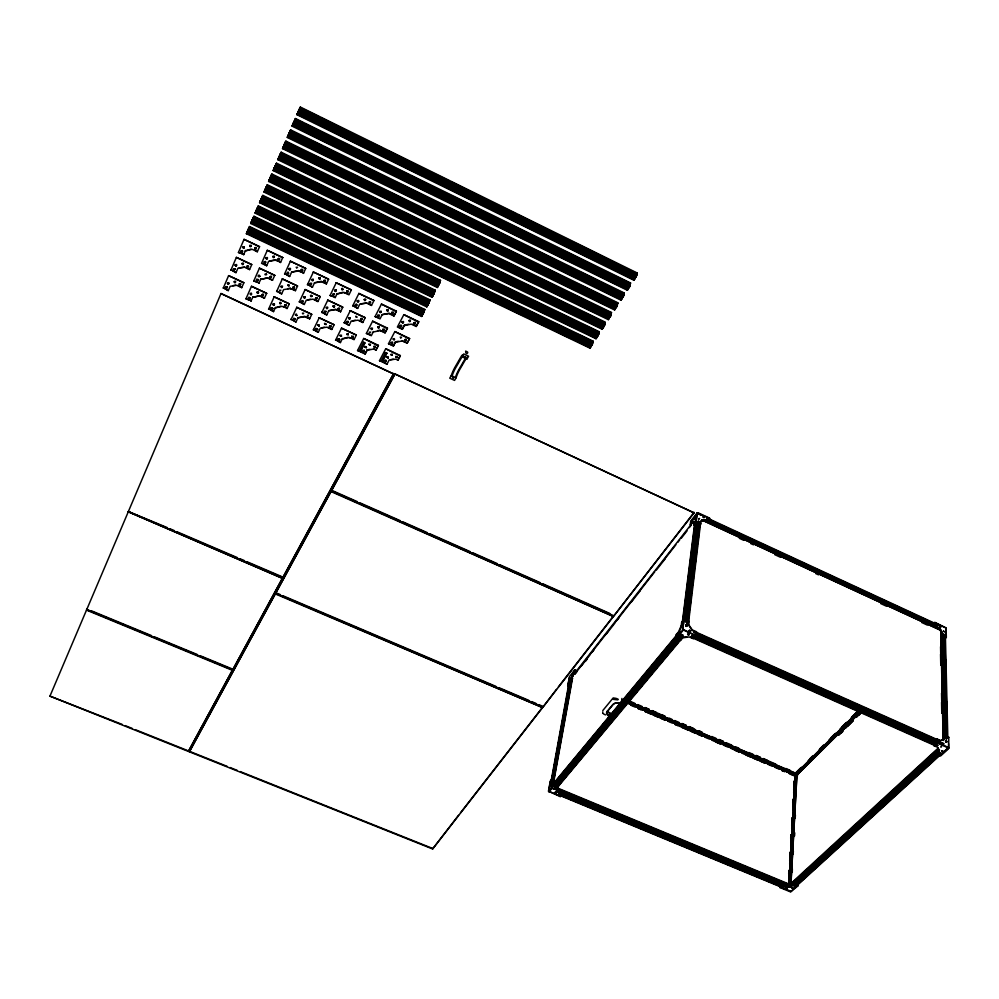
<?xml version="1.0" encoding="UTF-8"?>
<svg xmlns="http://www.w3.org/2000/svg" width="999" height="999" viewBox="0 0 999 999"><rect width="100%" height="100%" fill="white"/><g stroke="black" fill="none" stroke-linecap="round" stroke-linejoin="round"><path stroke-width="1.5" d="M790.871 891.645L797.814 886.026L797.939 883.441M792.269 872.189L792.344 868.855M793.169 854.257L793.343 851.16M794.118 836.4L794.28 833.303M795.229 818.094L795.391 814.997M791.608 886.288L785.938 886.775L791.608 886.288L793.768 883.828L797.302 885.301L790.559 891.932L779.969 887.549L782.429 884.802L779.969 887.549M794.567 835.951L794.742 832.854M788.698 873.788L788.873 870.703M789.747 855.256L789.909 852.159M790.696 838.261L790.871 835.164M792.707 802.721L792.881 799.637M793.743 784.178L793.918 781.093M788.748 877.909L789.173 870.179M789.697 860.913L790.134 853.183M790.746 842.369L791.171 834.64M791.695 825.374L792.132 817.644M792.744 806.83L793.181 799.1M793.693 789.834L794.13 782.105M788.748 881.068L789.347 870.254M789.697 864.073L790.309 853.258M790.746 845.529L791.345 834.714M791.695 828.533L792.307 817.719M792.731 809.989L793.343 799.175M793.693 792.994L794.292 782.18M795.092 775.174L788.935 885.214L789.61 884.677L789.922 885.439M788.985 887.112L789.56 884.877L555.294 787.687M795.391 776.335L795.716 774.937L789.123 885.126L938.086 748.201M795.341 773.214L795.704 774.362L628.958 702.447M939.472 749.512L789.747 886.625L556.518 789.922L789.46 886.65L795.853 773.576M938.286 748.713L789.797 885.614L555.257 788.336M790.097 883.091L796.091 774.899L796.852 775.224L861.013 711.563M858.865 711.088L795.978 774.337L796.765 773.975M796.278 773.476L629.058 701.76M790.746 877.684L791.171 869.954M791.683 860.676L792.195 851.41M792.719 842.132L793.144 834.402M793.743 823.588L794.168 815.858M794.68 806.58L795.192 797.314M795.704 788.036L796.215 778.758M790.534 886.975L789.847 884.852M790.896 883.428L796.852 775.224M791.008 883.328L796.965 774.974L860.976 711.363M621.902 698.451L621.528 701.86L620.042 703.646A5.457 3.509 6.6 0 0 612.724 704.695L607.117 711.5A5.42 3.472 6.7 0 0 609.49 716.345L609.877 712.949A5.42 3.472 6.7 0 1 607.804 711.6M695.841 634.427L696.453 631.743L692.319 629.907L688.586 624.662L688.998 621.278L684.253 619.168L681.655 622.302L681.231 625.674L678.558 631.78L676.311 634.49L675.824 638.398L680.569 640.509L682.891 637.3L686.738 636.775M696.453 631.743L695.991 635.676L693.368 638.786L689.235 636.95L682.829 637.812M709.215 521.565L709.615 518.119L698.014 512.762L691.296 521.366L690.858 524.8L690.284 524.537L690.721 521.103L697.115 512.899L709.565 518.568L708.89 521.977L705.344 519.767L700.786 521.391L705.344 519.767M687 620.729L693.718 565.659M694.093 562.599L698.751 524.363M685.751 626.273L686.475 626.348L699.238 522.352M690.734 597.227L691.108 594.168M698.713 531.493L699.088 528.434M687.774 623.801L700.024 522.902M687.724 625.649L688.461 619.53M688.835 616.47L689.397 611.888M689.76 608.828L690.509 602.722M690.871 599.662L691.433 595.079M691.808 592.02L692.357 587.424M692.732 584.378L693.468 578.259M693.843 575.199L694.392 570.616M694.767 567.557L695.504 561.438M695.878 558.379L696.44 553.796M696.803 550.736L697.364 546.153M697.727 543.094L698.476 536.975M698.838 533.928L699.4 529.333M699.775 526.273L700.137 523.226M688.199 625.411L700.599 522.976M697.115 512.899L695.941 522.34L700.424 524.4L701.111 520.979M684.053 620.029L684.615 615.446M685.002 612.387L687.637 590.996M688.024 587.936L688.586 583.354M688.96 580.307L690.671 566.545M691.046 563.498L691.608 558.903M691.995 555.856L692.557 551.273M692.931 548.214L693.506 543.631M693.88 540.571L694.63 534.465M695.017 531.406L695.579 526.823M682.654 629.757L684.253 619.168M696.528 522.602L693.793 525.074L696.266 521.928L697.065 513.349L701.123 515.222M684.44 620.516L696.515 522.714M676.773 636.063L676.435 638.673L683.616 629.62M685.014 619.343L697.065 521.54M685.814 617.32L686.375 612.724M686.75 609.677L687.312 605.082M687.886 600.499L688.261 597.452M688.823 592.857L689.385 588.274M689.76 585.214L690.321 580.631M690.883 576.048L691.445 571.465M691.82 568.406L692.394 563.823M692.769 560.764L693.331 556.181M693.893 551.598L694.268 548.538M694.829 543.956L695.391 539.373M695.766 536.313L696.328 531.73M696.89 527.147L697.277 524.088M685.776 621.291L697.876 523.339M686.713 620.941L698.663 523.114M686.85 621.266L698.776 523.439M693.793 525.074L694.168 522.077C694.879 524.25 695.978 520.267 694.804 522.34L682.192 623.239M682.592 623.014L694.817 525.212M682.979 622.277L695.504 523.014M683.566 619.318L686.026 599.45M686.413 596.403L687.162 590.284M687.549 587.237L688.111 582.654M688.486 579.595L689.06 575.012M689.435 571.952L690.009 567.37M690.384 564.31L692.095 550.561M692.469 547.502L693.044 542.919M693.418 539.872L693.993 535.277M694.367 532.23L694.929 527.647M554.457 784.265L682.579 630.269L695.766 523.676M692.457 521.903L691.246 521.815L695.079 516.895M694.068 512.849L394.905 373.963L331.431 490.771L613.96 615.821L694.068 512.849L394.905 373.963M936.737 625.836L935.826 624.974L936.075 625.849M681.268 634.865L682.155 635.514L682.554 634.815M613.436 616.508L331.181 491.058L275.674 593.219L543.056 706.98L613.436 616.508L331.006 491.558L275.674 593.219M613.96 615.821L694.13 512.337M549.013 791.42L560.227 796.603L560.589 795.778M560.227 796.603L562.412 793.618L561.013 795.266M562.325 794.118L558.553 792.557L556.593 788.81L558.503 786.138L554.72 784.565M558.553 792.557L556.593 788.81M576.423 670.416C564.76 681.593 579.295 671.553 574.825 669.73L569.617 676.41L567.919 685.714L570.192 683.728L567.657 686.038L569.542 676.847M551.972 784.09L571.266 677.797L572.514 678.333L553.471 783.228M553.471 776.835L553.871 773.8M554.42 770.766L571.228 678.146M552.335 784.39L571.603 678.096L572.514 678.333M559.815 744.28L560.364 741.246M560.914 738.211L561.463 735.164M562.837 727.572L563.386 724.537M567.794 700.249L568.344 697.215M568.893 694.168L569.442 691.133M570.816 683.541L571.366 680.506M553.209 783.016L572.589 675.936L692.994 522.077L690.284 524.537M549.999 787.137L549.188 791.595L554.058 784.827L555.319 781.243L554.632 785.064L548.926 791.92M574.825 669.73L574 673.501M560.314 796.103L548.451 791.183L550.262 781.28L552.322 778.783L550.524 780.956L548.626 791.358M550.711 783.228L568.931 683.041M551.673 780.007L555.819 757.242M556.368 754.208L563.836 713.224M564.385 710.189L568.818 685.901M551.348 782.467L569.505 683.791M551.61 783.328L570.192 680.531L573.001 675.574L570.192 680.531M552.909 777.334L554.557 768.231M555.107 765.197L555.656 762.162M556.218 759.115L561.45 730.269M562.012 727.235L562.562 724.2M563.111 721.166L563.661 718.131M564.21 715.097L565.596 707.504M566.146 704.47L567.519 696.877M568.081 693.843L569.73 684.727M297.714 112.937L634.74 278.808L297.714 112.937L296.965 114.698L633.828 280.22L636.163 276.511L298.751 110.502L298.002 112.388M634.452 276.948L634.228 278.097L634.502 277.148M297.265 113.998L634.178 279.57L634.952 276.973M298.364 111.563L635.526 277.597L298.301 111.551L299.001 110.127M636.138 274.325L637.05 272.914L300.374 107.068L299.762 108.354L636.713 274.263L637.05 272.914M298.701 110.839L299.425 109.028L636.663 275.037L636.388 275.986L636.85 273.514L518.081 215.022M636.713 274.263L636.85 273.514M635.526 277.597L636.663 275.037M629.932 286.251L630.157 285.102L294.543 120.517L293.469 123.089L294.131 121.591L629.932 286.251L629.033 287.65L293.356 123.177L629.033 287.65M630.219 284.315L630.556 282.967L295.492 118.544L294.892 119.83L630.219 284.315L294.98 119.605M292.844 124.4L628.259 288.848L292.844 124.4L292.095 126.136L627.36 290.247L627.572 289.098M627.759 288.112L627.984 286.963M608.004 280.07L627.559 289.648L627.709 288.898M627.896 287.912L628.034 287.163M628.471 287L627.559 289.648M368.881 168.843L623.938 293.519L623.451 296.004L623.726 295.055L289.722 131.88L288.536 134.528L622.602 297.59L623.726 295.055M623.788 294.268L624.138 292.919L290.672 129.895L290.06 131.181L623.788 294.268L623.938 293.519M288.037 135.727L621.84 298.776L288.037 135.727L287.3 137.45L620.953 300.15L621.178 299.001M621.59 296.865L621.49 297.814M621.153 299.563L622.065 296.915M542.582 707.592L275.474 593.418L189.36 751.81L432.617 848.975L542.582 707.592L275.299 593.906L189.36 751.81M543.056 706.98L556.468 689.36M622.602 297.59L288.611 134.365L289.31 132.929L623.501 296.204M623.239 294.305L624.138 292.919M616.258 307.417L283.778 145.742L616.258 307.417L617.132 306.044L617.37 304.895L284.952 143.107L284.44 144.181L617.132 306.044M616.895 304.133L617.782 302.759L285.901 141.121L285.289 142.407L617.432 304.108L617.782 302.759M617.37 304.895L617.095 305.844L400.986 200.699M617.432 304.108L617.582 303.346L359.865 177.859M614.61 309.952L615.521 308.416L283.279 146.915L282.542 148.626L614.61 309.952L615.734 306.73M615.259 306.668L615.034 307.817L615.309 306.868M278.571 157.992L609.215 318.294L278.571 157.992L277.847 159.69L608.341 319.655L608.578 318.494M608.891 317.32L609.465 316.433L609.253 317.445M609.964 317.145L279.058 156.831L609.964 317.145L611.076 314.635L280.232 154.208L279.221 156.643L279.97 155.082M610.626 313.848L611.5 312.5L281.181 152.21L280.582 153.509L611.138 313.836L280.669 153.284M610.589 314.697L610.801 315.584M611.138 313.836L611.5 312.5M603.746 326.76L274.4 167.795L603.746 326.76L604.845 324.263L275.574 165.185L274.825 167.17M604.919 323.464L605.282 322.128L276.523 163.187L275.924 164.485L604.919 323.464L276.011 164.261M602.135 329.245L603.034 327.747L273.926 168.943L273.202 170.617L602.135 329.245L604.345 325.711L274.9 166.633L274.563 167.595L275.324 166.021M603.259 326.036L603.046 327.048L274.226 168.356M604.407 323.464L604.944 322.752M269.805 178.634L597.589 336.276L269.88 178.471L270.579 177.01L598.413 334.74L598.688 333.791L270.954 176.036L269.618 179.183L596.915 336.551L596.203 338.149L268.906 180.757M598.801 332.28L598.413 334.74M598.264 332.979L599.125 331.656L271.915 174.038L271.303 175.337L598.763 332.992L599.125 331.656M598.763 332.992L598.925 332.242L271.641 174.625L270.879 176.373M597.589 336.276L598.688 333.791M269.33 179.77L596.853 337.412L269.33 179.77L268.606 181.431L596.003 338.736L598.189 335.239L270.23 177.984M596.915 336.551L596.728 335.652M264.772 190.472L590.771 346.815L264.772 190.472L264.073 192.12L589.934 348.127L590.172 346.965M590.834 345.954L591.046 344.942M591.508 345.691L265.322 189.198L266.346 187.013L592.594 343.231L266.396 186.776L265.884 187.862L592.357 344.38L591.508 345.691L265.247 189.348M592.195 342.395L593.031 341.084L267.357 184.765L266.745 186.064L592.682 342.42L266.833 185.851M592.357 344.38L592.594 343.231M592.682 342.42L593.031 341.084M551.96 781.418L551.473 782.342L551.947 781.168M432.617 848.975L458.541 815.284M234.49 281.219L235.327 282.38L235.602 281.243M242.208 263.187L243.132 264.236L243.581 263.212M249.9 245.255L250.836 246.328L251.286 245.279M248.763 297.252L250.274 297.952M273.089 256.169L274.013 257.23L274.475 256.206M789.822 886.026L790.684 885.801M247.939 230.207C248.963 228.072 247.115 232.043 247.977 230.22M281.206 286.139L282.118 287.175L282.58 286.164M591.82 344.093L591.183 345.292L591.583 344.156M252.335 219.98L251.698 221.466L253.009 218.282L429.27 301.923L428.896 303.047L428.171 304.395L251.873 220.816M252.06 220.529L252.834 218.943M293.818 318.144L295.217 318.968M432.28 296.666L433.953 293.669L256.768 209.328C255.906 211.713 257.53 207.617 256.818 209.428M256.281 210.439L433.416 294.717L434.153 293.356L256.905 208.978L433.928 293.319L434.965 290.721L258.117 206.456L257.367 208.179M310.277 283.229L311.176 284.265L311.651 283.254M312.212 279.183L313.012 280.369L313.336 279.208M310.751 295.254L312.163 296.091M260.964 199.763L261.526 198.326L261.151 199.088M324.101 280.182L325 281.231L325.487 280.22M428.072 303.983L428.683 302.672L427.122 306.268L251.024 222.839L251.748 221.216L427.822 304.683M265.459 189.186L265.659 188.524M265.684 188.674L592.095 344.667L590.134 347.54L264.36 191.458M270.442 177.235L598.451 334.952M338.311 308.154L339.198 309.166L339.685 308.179M340.184 335.09L341.059 336.089L341.533 335.127M279.47 156.244L610.576 316.084L608.541 319.056L278.147 159.003L278.896 157.318L609.39 317.407M686.962 622.864L685.876 621.965M348.314 334.702L346.753 334.49L347.615 333.891L348.314 334.702L346.928 334.003L348.176 333.579M283.928 145.717L283.491 146.641L284.952 143.107M347.202 171.816L357.005 176.586L285.627 141.708L283.903 145.617L284.278 144.555L616.87 306.356L614.947 309.315L282.842 147.939L283.604 146.254L615.659 307.704M284.553 144.143L284.103 145.192M364.41 299.163L365.284 300.187L365.796 299.188M288.674 134.54L288.249 135.464L289.722 131.88M288.911 134.016L289.048 133.329L623.226 296.516L621.291 299.513L287.6 136.751M707.679 519.955L706.768 519.08M293.481 123.239L293.144 123.938M293.718 122.702L293.881 121.978L629.657 286.563L627.697 289.598L292.407 125.437L295.217 119.143L302.197 122.565M363.112 350.187L364.16 351.149L364.31 350.087M371.166 328.159L372.028 329.171L372.527 328.196M379.932 311.213L380.806 312.225L381.318 311.238M437.562 286.9L439.248 283.866L261.226 198.838L260.739 199.962L438.711 284.94L439.822 282.43L261.888 197.39L261.388 198.564L439.473 283.366L439.822 282.43M440.134 281.468L440.497 280.344L262.849 195.379L262.238 196.678L440.134 281.468L262.325 196.466M433.416 294.717L256.356 210.29M434.465 291.496L435.202 290.135L258.379 205.881L257.692 207.492L258.379 205.881M434.153 293.356L434.515 292.232L257.43 207.892L256.93 209.053M257.779 207.168L434.727 291.458L435.202 290.135M260.202 201.224L438.074 286.114L260.277 201.061L259.578 202.697L437.325 287.487L437.699 286.363M438.374 284.278L438.111 285.202M438.274 285.302L438.736 284.166M438.711 284.94L261.026 199.488L260.539 200.674L261.888 197.39M439.548 282.53L439.473 283.366M439.747 281.718L440.497 280.344M440.035 281.668L440.272 280.931L262.575 195.966L261.813 197.69L439.722 282.63M573.426 672.827L575.274 670.391L576.348 670.853M573.913 673.201L574.388 672.439L574.75 673.338L575.362 669.954L572.752 673.301M251.348 222.053L427.597 305.394L251.423 221.903L250.737 223.501L426.81 306.905L428.072 303.733M427.847 303.871L427.497 304.807L429.72 300.412L253.709 216.845L252.959 218.544M428.171 304.395L251.948 220.667M429.22 301.174L429.957 299.825L253.971 216.259L253.371 217.557L429.483 301.149L429.957 299.825M429.645 300.449L428.683 302.997L429.27 301.923M429.483 301.149L429.72 300.412M255.831 211.538L432.779 295.891L255.831 211.538L255.132 213.149L432.043 297.24L432.405 296.116M421.64 316.446L422.415 314.96L247.003 232.305L246.391 233.729L421.64 316.446L422.015 315.322M422.702 313.224L422.427 314.161M247.515 231.081L422.977 313.973L247.59 230.919M424.038 310.751L424.762 309.415L249.613 226.536L248.926 228.122L249.613 226.536M422.977 313.973L424.076 311.513L248.651 228.559L248.164 229.695L423.301 312.874M249.001 227.822L424.288 310.739L424.762 309.415M391.358 342.207L392.395 343.181L392.57 342.108M404.32 325.587L411.276 324.138L416.208 326.473L418.718 321.653L403.858 314.648L397.377 327.023L402.31 329.333L404.483 325.1L402.31 329.333M416.208 326.473L418.718 321.653M391.059 354.183L392.095 355.144L392.257 354.083M395.354 342.332L402.235 340.934L407.142 343.219L409.602 338.486L394.855 331.581L388.499 343.731L393.394 346.016L395.517 341.845L398.276 341.283M407.142 343.219L409.602 338.486M400.212 337.1C401.735 339.373 400.037 337.425 401.573 337.138M382.155 361.913L386.813 353.022L382.155 361.913L387.013 364.16L389.148 360.002L395.791 359.128L397.939 360.214L400.362 355.557L385.739 348.751L379.495 360.676L380.944 361.351L385.589 352.46M393.544 373.901L221.004 293.544L393.544 373.901L282.817 577.634L128.371 511.538L221.004 293.544M397.939 360.214L400.362 355.557M402.235 340.934L407.305 342.732M403.858 314.648L418.556 322.14M387.013 364.16L382.33 361.426M393.394 346.016L395.517 341.845M394.855 331.581L409.44 338.973M629.283 286.189L628.87 287.063M635.764 276.149L635.127 277.285L635.426 276.273M380.944 361.351L379.495 360.676M385.739 348.751L400.199 356.044M388.499 343.731L393.556 345.529M622.864 296.129L622.19 297.227L622.539 296.241M382.18 314.623L388.961 313.649L393.931 315.984L396.403 311.139L381.443 304.083L375.087 316.558L380.045 318.893L382.18 314.623L389.135 313.162L394.106 315.509M393.931 315.984L396.403 311.139M373.239 332.005L380.107 330.594L385.04 332.892L387.462 328.122L372.627 321.178L366.383 333.429L371.316 335.726L373.414 331.531M385.04 332.892L387.462 328.122M367.07 350.324L373.863 348.938L376.024 350.025L378.409 345.342L363.698 338.486L357.567 350.524L359.028 351.198L363.586 342.232L364.822 342.807L360.252 351.76L365.135 354.021L367.232 349.837L369.955 349.288M373.863 348.938L376.024 350.025M380.107 330.594L383.978 331.83M256.443 210.227L256.131 210.926L433.054 295.017L433.916 293.157M365.135 354.021L367.232 349.837M265.422 189.123L265.022 190.11L266.396 186.776M372.627 321.178L387.3 328.609M375.087 316.558L378.983 317.832M282.442 578.334L128.284 511.8L282.442 578.334L232.779 669.73L86.763 609.465M282.817 577.634L393.706 373.414M381.443 304.083L396.228 311.613M274.538 167.62L274.163 168.619L275.574 165.185M359.028 351.198L357.567 350.524M363.698 338.486L378.234 345.816M366.383 333.429L370.254 334.665M360.252 351.76L364.822 342.807M363.586 342.232L364.647 343.294M279.196 156.681L278.808 157.692L280.232 154.208M352.834 305.569L357.654 308.391L359.752 304.096L366.521 303.097L371.516 305.444L367.944 303.197M373.938 300.549L358.891 293.469L373.938 300.549L371.516 305.444M349.101 325.362L344.33 322.577L349.101 325.362L351.161 321.141L357.842 320.179L362.799 322.502L359.265 320.279M365.197 317.694L350.274 310.701L365.197 317.694L362.799 322.502M366.521 303.097L361.139 303.796M347.877 337.3L342.27 338.911L349.063 337.5L354.158 339.31M128.284 511.8L49.95 696.128L188.386 751.423L232.617 669.854L86.713 609.64M232.779 669.73L282.617 577.834M356.318 335.065L341.521 328.172L356.318 335.065L353.971 339.785M349.063 337.5L352.922 338.736M357.654 308.391L354.083 306.156M335.701 339.822L340.422 342.582L336.925 340.384M188.386 751.423L232.617 669.854M351.348 289.91L336.201 282.779L351.348 289.91L348.963 294.842L343.931 292.47L337 293.968L342.732 292.295M328.783 310.689L335.452 309.715L340.622 311.563L335.639 309.228L328.783 310.689L326.748 314.947L321.953 312.15L326.748 314.947M342.782 307.192L327.772 300.162L342.782 307.192L340.434 312.038M318.269 332.317L313.511 329.545L318.269 332.317L320.267 328.122L326.848 327.185L331.793 329.483L328.271 327.285M334.103 324.725L319.218 317.794L334.103 324.725L331.793 329.483M343.931 292.47L347.889 293.768M334.053 296.753L330.095 295.467L335.302 297.34M677.035 634.765C676.798 636.588 678.558 632.754 676.311 634.49M423.027 313.162L424.463 310.04M553.921 784.028L554.37 783.403L554.02 784.49M314.485 282.817L321.203 281.78L326.461 283.691L321.391 281.306L314.485 282.817L312.45 287.188L307.592 284.34L312.45 287.188M328.609 279.196L313.374 272.015L328.609 279.196L326.261 284.166M297.939 317.769L304.508 316.808L309.678 318.644L304.695 316.333L297.939 317.769L295.979 321.99L291.196 319.205L295.979 321.99M311.75 314.323L296.765 307.355L311.75 314.323L309.478 319.118M304.27 304.47L299.45 301.648L304.27 304.47L306.268 300.175L312.912 299.176L317.932 301.523L314.36 299.288M320.242 296.641L305.132 289.56L320.242 296.641L317.932 301.523M597.39 335.239L597.265 335.889L597.739 335.152M603.883 325.637L603.883 325.112M609.74 316.134L609.615 316.77L609.914 315.771M616.458 306.119L615.946 307.018M281.643 293.918L276.81 291.096L281.643 293.918L283.616 289.598L290.234 288.574L295.492 290.459M297.552 286.014L282.355 278.896L297.552 286.014L295.279 290.934M291.633 272.09L298.339 271.029L303.634 272.952L298.539 270.554L291.633 272.09L289.635 276.486L284.752 273.626M305.731 268.419L290.409 261.201L305.731 268.419L303.434 273.426M280.881 306.181L275.274 307.829L282.018 306.368L287.237 308.216M289.26 303.858L274.188 296.84L289.26 303.858L287.025 308.691M223.214 288.286L228.609 275.637L243.868 282.729L241.721 287.65L236.651 285.289L230.145 286.313L228.284 290.622L223.439 287.812L228.284 290.622M230.869 270.254L236.376 257.367L251.76 264.573L249.575 269.58L244.468 267.183L237.887 268.244L235.989 272.64L231.094 269.78L235.989 272.64M243.806 254.42L238.436 252.472L244.031 239.348L259.553 246.666L257.33 251.748L252.173 249.313L245.292 250.899L251.011 249.163M248.651 228.559L247.352 231.706L247.764 230.694M253.971 216.259L253.359 217.707M257.43 207.892L256.094 211.126L256.618 210.052M262.849 195.379L262.213 196.853M267.357 184.765L266.721 186.264M270.954 176.036L269.568 179.42L270.08 178.346M271.915 174.038L271.266 175.549M276.523 163.187L275.874 164.71M281.181 152.21L280.532 153.759M285.901 141.121L285.239 142.682M290.672 129.895L289.997 131.481M294.543 120.517L630.157 285.102M295.492 118.544L294.817 120.142M298.002 112.5L298.414 111.676M311.213 120.979L297.227 114.111L300.1 107.655L318.269 116.608M299.425 109.028L636.525 275.237M300.374 107.068L299.688 108.679M243.581 254.882L245.517 250.424M290.234 288.574L294.218 289.872M268.756 308.803L273.551 311.601L270.005 309.378M289.635 276.486L286.026 274.226M788.898 885.963L789.422 884.777M265.759 188.374L265.971 187.7L592.307 344.168L592.832 341.67L267.083 185.352L266.321 187.088M245.954 298.813L251.199 300.674L245.954 298.813L251.473 286.276L266.633 293.331L251.473 286.276M253.808 280.944L259.103 282.842L253.808 280.944L259.428 268.169L274.725 275.337L259.428 268.169M263.049 263.449L266.683 265.722L261.563 263.324L267.295 250.299L282.717 257.567L267.295 250.299M259.403 295.866L252.672 297.34L259.403 295.866L264.448 298.202L260.876 295.966M267.42 277.909L260.602 279.433L267.42 277.909L272.502 280.294L268.906 278.034M266.683 265.722L268.644 261.288L275.324 260.202L280.657 262.138L275.537 259.728L270.017 260.976M598.214 333.841L598.925 332.242M616.733 305.02L617.444 303.396L611.85 300.674M616.87 304.97L617.582 303.346M623.076 295.192L623.801 293.556L609.79 286.713M629.632 285.202L630.357 283.566L411.126 175.999M635.988 275.212L636.713 273.564L626.935 268.756M270.317 177.66L274.425 179.795M252.297 219.967L252.672 219.181M250.986 301.149L252.884 296.865M258.878 283.316L260.814 278.958M247.989 229.982L423.501 312.937L421.94 315.834L246.678 233.079M440.272 280.931L438.823 283.803M287.562 136.863L288.361 135.052L622.002 297.877M289.61 132.293L290.397 130.494L321.228 145.554M280.132 154.583L280.919 152.81L611.288 313.087L609.677 315.934M275.474 165.534L276.248 163.774L605.069 322.714L604.57 325.212M268.881 180.844L269.643 179.096L597.027 336.526M259.84 202.11L260.602 200.387L438.349 285.252M256.156 210.851L255.407 212.575L258.204 213.898M247.839 230.569L246.653 233.154L252.26 235.801M248.601 228.796L249.338 227.11L424.525 309.99L422.902 312.924M264.448 298.202L266.633 293.331M272.502 280.294L274.725 275.337M280.457 262.612L282.717 257.567M268.544 309.278L274.188 296.84M276.598 291.571L282.355 278.896M284.54 274.101L290.409 261.201M273.551 311.601L275.474 307.342M259.553 246.666L244.031 239.348M257.33 251.748L254.97 250.062M249.575 269.58L245.966 267.307M251.76 264.573L236.376 257.367M241.721 287.65L238.137 285.402M243.868 282.729L228.609 275.637M49.95 696.128L122.253 724.45M244.468 267.183L239.236 267.944M86.988 608.978L86.488 610.114L232.442 670.341M128.371 511.538L167.195 527.572M279.77 155.345L610.839 315.784M290.996 319.68L296.765 307.355M299.25 302.135L305.132 289.56M307.392 284.815L313.374 272.015M238.436 252.472L242.52 253.808M259.578 202.697L260.277 201.061M255.132 213.149L255.744 211.85M253.009 218.282L252.522 219.43L428.921 302.859M250.737 223.501L251.423 221.903M246.391 233.729L247.003 232.43M282.542 148.626L283.154 147.34M277.847 159.69L278.459 158.391M273.202 170.617L273.813 169.318M268.606 181.431L269.218 180.132M264.073 192.12L264.673 190.821M296.965 114.698L297.565 113.411M292.095 126.136L292.707 124.85M287.3 137.45L287.899 136.151M569.53 679.944L569.355 680.706L570.142 679.245M553.483 783.491C552.672 785.589 554.907 782.417 552.934 783.191L551.723 782.067L553.558 783.366L679.183 632.055L681.855 625.948L681.231 625.674M313.324 330.02L319.218 317.794M321.765 312.625L327.772 300.162M330.095 295.467L336.201 282.779M335.115 297.814L337.187 293.494M335.514 340.309L341.521 328.172M344.143 323.052L350.274 310.701M352.659 306.044L358.891 293.469M340.422 342.582L342.457 338.424M433.766 293.244L433.067 294.218M376.198 349.538L378.409 345.342M433.828 292.67L432.829 294.955M424.076 311.513L248.564 228.759M424.288 310.739L249.088 227.622M434.515 292.232L257.33 208.104M434.727 291.458L257.867 206.968M426.81 306.905L427.597 305.394M432.043 297.24L432.829 295.729M437.325 287.487L438.124 285.951M331.431 490.771L394.742 374.45M946.453 738.761L945.541 737.737M559.053 793.681C560.951 795.279 558.016 794.38 560.139 793.755M462.212 356.618L466.058 358.978L467.057 358.891L468.606 356.218L463.748 353.946L462.212 356.618A6.556 0.762 -65.4 0 0 460.814 357.08L454.982 367.207A6.518 0.762 -65.4 0 0 451.273 375.562L449.762 378.171L454.57 380.407L456.081 377.809A6.506 0.774 -65.4 0 1 459.777 369.455L465.634 359.353A6.556 0.787 -65.4 0 1 466.396 358.129M552.135 786.737L552.547 785.589L552.01 786.712M687.737 633.878L688.561 634.64L688.848 633.841M591.47 343.519L590.496 345.791M629.62 284.54L630.556 282.967M604.845 324.263L275.474 165.397M611.076 314.635L280.145 154.42M589.934 348.127L590.809 346.653M596.003 338.736L596.89 337.25M608.341 319.655L609.253 318.132M620.953 300.15L621.878 298.601M627.36 290.247L628.284 288.686M633.828 280.22L634.777 278.646M235.252 269.38L233.679 268.818L235.277 269.031M256.743 279.221C255.22 281.243 259.403 281.144 257.867 279.245M270.379 276.186L271.204 277.36L271.491 276.211M262.325 294.156L263.149 295.317L263.436 294.181M301.323 269.28C299.725 271.066 303.958 271.378 302.073 269.668C299.513 269.88 304.358 271.166 302.272 269.193M307.43 315.122C308.341 317.532 307.729 315.746 308.541 315.147M326.561 307.143L327.347 308.291L327.672 307.168M324.825 323.214L325.012 324.138L326.223 324.038M331.168 326.336L329.645 325.811L331.144 325.849M355.856 316.171C358.092 317.407 354.133 317.145 357.105 317.158M369.168 332.242C371.378 333.903 368.494 332.13 370.716 332.08M374.076 346.104L374.825 347.227L375.174 346.141M409.34 320.13L410.089 321.278L410.464 320.155M460.452 812.836L542.682 707.092M558.366 686.925L613.511 616.008M575.049 673.713L582.729 663.898M584.652 661.438L586.563 658.978M590.409 654.07L607.692 631.967M615.372 622.152L632.654 600.049M639.372 591.458L654.745 571.815M664.347 559.527L675.861 544.792M677.784 542.345L679.707 539.885M689.31 527.609L691.233 525.149M574.812 674.337L577.235 671.241M581.43 665.871L590.072 654.832M591.995 652.372L593.918 649.924M606.405 633.965L615.047 622.914M616.957 620.454L618.881 618.006M631.368 602.047L640.009 590.996M656.331 570.129L664.972 559.078M681.306 538.211L687.062 530.844M585.389 661.4L587.312 658.94M938.985 752.759L939.697 753.446L940.096 752.734M686.475 626.348L685.876 625.287M602.797 710.551L613.149 697.951M683.778 620.754L681.655 622.302M552.934 783.191L554.745 781.006M554.782 782.504L676.635 635.814M551.485 786.762L678.309 634.115M554.645 783.266L676.535 636.588M552.297 786.575L677.185 636.326M554.07 785.351L677.297 637.2M609.365 719.118L611.338 716.733M554.557 785.376L677.559 637.574M555.307 784.627L559.278 779.869M562.262 776.285L564.235 773.9M622.777 703.583L624.75 701.211M627.734 697.627L629.72 695.242M632.692 691.67L634.677 689.285M637.649 685.714L639.635 683.328M642.607 679.757L644.592 677.372M647.577 673.788L649.562 671.415M652.534 667.832L655.506 664.26M657.492 661.875L660.464 658.304M662.449 655.918L665.434 652.335M667.407 649.962L670.391 646.378M672.377 643.993L675.349 640.421M688.586 624.662L691.97 630.319L940.309 740.933L944.467 738.798L942.119 636.038M555.544 784.977L569.43 768.293M573.401 763.523L575.387 761.151M578.359 757.567L580.344 755.182M583.329 751.61L585.314 749.225M588.286 745.654L590.272 743.268M593.244 739.697L595.229 737.312M598.214 733.741L600.199 731.355M603.171 727.784L606.143 724.2M608.129 721.827L611.113 718.244M613.099 715.858L616.071 712.287M618.056 709.902L621.028 706.33M623.014 703.945L625.998 700.374M627.984 697.989L677.597 638.411M555.394 785.901L681.493 634.415M554.72 787.849L680.856 636.588M557.017 785.339L654.357 668.631M656.343 666.258L679.195 638.861M555.494 787.312C557.742 786.937 553.771 786.063 555.494 787.312L682.729 634.964M555.531 787.562L682.704 635.139M557.867 785.676L559.852 783.303M562.837 779.732L565.821 776.161M567.807 773.775L570.791 770.204M572.777 767.819L575.761 764.247M577.747 761.875L580.731 758.303M582.717 755.918L586.688 751.161M588.686 748.775L591.658 745.204M593.656 742.819L596.628 739.248M598.626 736.875L601.598 733.303M603.583 730.918L606.568 727.347M608.553 724.974L641.358 685.689M643.344 683.304L645.329 680.918M648.314 677.347L650.299 674.974M653.284 671.403L655.269 669.018M556.431 787.749L682.317 636.975M555.744 788.823L621.366 710.264M624.35 706.693L626.336 704.32M629.32 700.749L631.306 698.363M634.29 694.792L637.275 691.221M639.26 688.835L642.245 685.264M644.23 682.891L647.215 679.32M650.199 675.749L652.185 673.363M655.169 669.792L657.155 667.419M660.139 663.848L663.124 660.277M665.109 657.891L668.094 654.32M670.079 651.947L673.064 648.376M675.049 645.991L678.034 642.419M555.856 789.297L683.166 636.975M695.716 635.564L682.991 629.345M428.072 304.046L428.696 303.359L252.36 219.718M945.578 627.734L934.739 622.265L934.427 626.173L934.739 622.727L946.115 627.984L946.34 637.262L944.317 639.26M938.423 627.472L941.732 632.604L938.423 627.472L934.802 625.799M795.903 772.664L800.311 768.281M810.226 758.403L812.424 756.206M820.142 748.526L823.451 745.229M831.156 737.549L834.465 734.253M842.182 726.573L845.491 723.276M852.097 716.695L856.505 712.299M796.066 772.739L801.573 767.257M808.191 760.664L812.599 756.28M819.205 749.687L823.613 745.304M829.12 739.809L835.738 733.229M840.147 728.845L846.765 722.252M851.173 717.869L857.779 711.276M795.741 773.676L858.69 711.013M794.517 775.112L795.554 774.712L627.372 702.197M795.079 775.324L859.952 710.689M798.963 771.79L854.12 716.932M795.354 775.611L626.96 702.684M859.09 712.112L796.203 774.65L849.949 721.64M852.159 719.455L854.357 717.257M837.761 735.264L851.011 722.115M838.011 735.164L850.486 722.752M838.823 734.852L842.145 731.555M845.454 728.271L853.183 720.604M856.493 717.307L860.913 712.924M838.823 735.002L842.132 731.718M847.651 726.236L853.183 720.754M858.703 715.272L860.913 713.074M840.983 733.291L843.193 731.106M942.107 632.242L941.807 635.701L945.966 637.624L945.741 627.896M944.467 738.798L940.696 740.571L936.85 738.848L936.513 742.707M943.993 735.689L948.8 737.299L948.65 748.101M948.538 743.631L948.663 748.638L940.758 755.843L936.35 753.883L938.973 751.485L937.749 747.364L933.903 745.654L936.925 742.869L936.85 738.848M948.8 737.299L945.104 736.188M938.111 749.425L789.51 885.638L556.605 789.035M789.272 886.038L938.311 749.512M789.46 886.65L939.272 749.425M790.846 886.35L939.485 750.311M790.646 886.687L939.297 750.649M792.819 884.877L938.049 751.997M802.209 876.86L805.644 873.713M810.214 869.53L820.516 860.114M826.223 854.882L828.521 852.796M834.24 847.564L844.53 838.149M849.1 833.965L852.534 830.831M857.117 826.635L868.556 816.183M873.126 812L875.411 809.902M881.13 804.67L886.85 799.437M889.135 797.352L892.569 794.205M905.156 782.704L910.876 777.472M913.161 775.386L916.595 772.239M928.021 761.787L933.74 756.555M794.18 884.939L937.212 754.208M794.168 885.114L939.497 752.284M794.143 885.713L794.967 886.275L793.818 886.013L938.623 753.808M795.241 885.389L940.646 752.622M795.229 885.551L940.646 752.796M800.936 880.631L804.37 877.497M811.238 871.228L818.106 864.959M823.838 859.727L827.272 856.593M834.14 850.324L842.157 843.006M846.74 838.823L850.174 835.688M858.191 828.371L865.059 822.102M869.642 817.931L873.076 814.797M881.093 807.479L883.378 805.381M892.544 797.027L897.114 792.844M915.434 776.123L920.017 771.94M936.051 757.317L938.336 755.219M801.111 880.706L804.545 877.572M809.128 873.388L817.145 866.071M824.013 859.802L827.447 856.667M833.178 851.448L841.195 844.13M846.915 838.91L849.212 836.812M856.081 830.544L861.8 825.324M869.817 818.006L872.115 815.921M880.131 808.603L883.566 805.469M888.148 801.285L890.434 799.2M892.719 797.102L896.165 793.968M903.034 787.699L906.468 784.565M911.051 780.381L919.068 773.076M927.084 765.758L929.37 763.661M935.101 758.441L939.672 754.257M796.053 885.713L939.235 755.107M797.452 884.54L939.497 754.982M794.18 888.161L948.476 747.489M791.433 891.358L779.994 887.05M258.604 275.225C256.668 277.372 261.463 277.16 259.39 275.237M250.674 293.194L251.361 294.455L251.461 293.207M945.529 741.27L946.54 742.245L945.541 741.795M287.662 272.252L288.536 273.526L288.249 272.203M296.166 267.245C297.914 269.206 295.629 267.233 297.627 267.22M279.47 290.234C281.206 292.158 278.958 290.197 280.931 290.185M281.256 303.309L279.995 303.147L280.244 302.173M286.263 305.644L284.815 304.97L286.214 304.845M317.133 298.451L316.471 299.113L315.534 298.239L317.045 298.551L315.734 297.764L317.145 297.64M295.816 314.148L296.478 315.397L296.603 314.173M302.397 313.187C304.096 315.085 301.86 313.149 303.821 313.137M343.206 289.36L341.92 289.198L342.22 288.212M362.075 319.48C361.139 321.641 359.553 317.645 361.9 319.143C361.151 321.004 360.002 316.895 362.187 318.818M941.52 746.728C940.559 747.814 940.534 746.603 941.508 746.203M405.357 339.173L405.956 340.397L406.143 339.185M385.264 360.115L385.864 361.313L386.039 360.139M422.677 313.424L421.865 315.871L400.849 305.944M244.33 247.827L242.969 247.015L244.231 246.728M227.322 287.65L225.999 286.875L227.223 286.601M305.182 297.69L303.858 296.903L305.269 296.765M348.089 291.833L346.778 291.046L348.214 290.921M355.969 304.171C354.146 305.769 358.803 305.607 356.381 304.183M466.883 353.646L467.495 353.147A12.999 4.62 27.7 0 0 467.682 352.098L465.646 351.061L465.834 353.072M319.205 325.699L317.907 324.925L319.156 324.663M350.137 318.681L348.838 317.907L350.1 317.645M388.261 310.602L387.35 309.902L386.675 310.564L387.962 311.164L386.838 309.902L388.124 309.628M400.699 325.174C398.838 326.735 403.484 326.598 401.111 325.187M388.174 357.63L386.913 356.88L388.161 356.631M232.842 285.714L235.527 285.115M287.712 288.699L290.434 288.099M307.63 299.887L310.364 299.288M352.535 320.854L355.282 320.279M321.616 327.847L324.325 327.272M377.535 330.669L380.282 330.107M405.869 324.812L408.653 324.238M390.509 359.727L393.231 359.178M617.869 699.887L613.361 699.375L614.185 698.076A10.839 8.279 15.1 0 1 616.52 698.526L618.106 699.175M320.13 278.821L318.981 277.959L320.254 277.685M788.099 886.388L789.372 886.288M451.273 375.562L456.081 377.809M797.751 774.3L797.09 773.75M942.819 743.743C942.881 742.182 942.319 743.368 941.87 743.718M939.547 626.623L940.371 627.397L939.559 627.422M698.813 518.581C700.461 518.893 698.925 517.869 698.825 519.355M694.755 522.34L692.407 521.815L691.808 522.527M605.469 714.897L603.359 713.81M258.204 291.72C255.682 291.246 258.803 294.393 258.666 292.145M266.221 273.714C263.062 274.263 266.396 275.699 266.745 274.313M294.131 286.775C291.583 286.288 294.68 289.46 294.58 287.188M125.137 725.599L132.343 728.483M135.227 729.632L187.125 750.361M189.535 751.335L227.173 766.37M230.07 767.519L237.3 770.416M240.197 771.565L432.729 848.488M91.284 610.751L151.386 635.564M154.246 636.75L197.178 654.47M200.037 655.656L232.954 669.243M554.058 784.827L558.416 786.638M793.743 884.34L797.814 886.026M556.905 787.774L790.921 884.877M790.908 885.052L790.109 884.714L790.858 885.801M559.14 789.722L562.012 790.908M567.757 793.293L572.065 795.079M577.809 797.464L580.681 798.663M584.989 800.449L590.734 802.834M595.042 804.62L600.786 807.005M613.711 812.362L618.031 814.148M620.903 815.346L626.648 817.719M630.956 819.517L636.7 821.89M641.008 823.688L643.88 824.874M649.625 827.259L653.933 829.045M666.857 834.402L672.602 836.787M676.91 838.573L689.834 843.943M695.591 846.328L699.899 848.114M702.772 849.3L708.516 851.685M712.824 853.471L718.568 855.856M722.876 857.641L725.749 858.84M731.493 861.213L735.801 863.011M738.673 864.197L742.981 865.983M748.726 868.368L754.47 870.753M758.778 872.539L771.715 877.896M777.459 880.281L781.767 882.067M557.542 790.022L789.035 886.063M557.454 791.133L561.763 792.919M564.647 794.118L568.955 795.903M571.828 797.09L576.148 798.875M581.893 801.26L590.521 804.844M593.406 806.031L597.714 807.816M600.599 809.015L604.907 810.801M610.664 813.186L614.972 814.972M617.844 816.171L636.55 823.913M639.422 825.112L643.731 826.897M646.615 828.096L650.923 829.882M653.808 831.068L658.116 832.854M663.873 835.239L672.502 838.823M675.374 840.009L679.682 841.795M682.567 842.994L686.875 844.779M699.824 850.149L718.518 857.891M721.39 859.09L725.711 860.876M728.583 862.075L732.891 863.86M735.776 865.047L741.52 867.432M745.841 869.217L754.47 872.801M757.342 873.988L761.663 875.786M764.535 876.972L768.843 878.758M774.6 881.143L777.472 882.342M556.293 790.796L787.974 886.825M556.306 791.083L786.625 886.538M561.875 793.568L786.375 886.613M782.404 885.314L785.938 886.775M560.014 793.468L783.016 885.863M559.989 793.631L781.568 885.439M560.914 794.717L782.367 886.613M560.402 795.129L781.755 886.8M560.489 795.204L781.892 886.9M557.367 794.442L780.194 886.7M781.705 887.324L785.876 889.06M275.849 592.732L280.132 594.555M282.992 595.779L495.979 686.413M498.838 687.624L528.858 700.399M531.718 701.61L536.001 703.446M538.861 704.657L543.156 706.48M170.055 528.796L174.338 530.631M177.198 531.855L237.25 557.567M240.11 558.791L244.393 560.626M247.252 561.85L283.004 577.147M629.145 701.66L796.016 773.638M796.99 774.287L798.014 774.737M627.559 702.085L796.952 775.124M797.414 776.111L796.091 774.899M626.935 702.834L795.254 775.399M630.681 705.182L634.964 707.017M637.812 708.254L642.082 710.089M644.929 711.325L664.872 719.917M667.719 721.141L671.99 722.989M674.837 724.213L701.91 735.876M704.757 737.1L709.028 738.948M711.875 740.172L720.416 743.855M723.264 745.079L727.547 746.927M730.394 748.151L738.935 751.835M741.782 753.059L764.572 762.886M767.419 764.11L771.703 765.958M774.55 767.182L778.82 769.018M781.668 770.254L784.515 771.478M788.785 773.326L791.633 774.55M637.787 708.403L640.634 709.627M644.904 711.463L650.611 713.923M653.458 715.147L657.729 716.995M660.576 718.219L664.847 720.067M674.824 724.362L677.672 725.586M681.942 727.434L687.649 729.882M690.496 731.118L694.767 732.954M697.614 734.178L701.885 736.026M716.133 742.157L720.404 744.005M734.652 750.149L738.923 751.985M746.041 755.057L750.324 756.892M753.171 758.129L757.442 759.964M760.289 761.188L764.56 763.036M781.655 770.404L784.502 771.628M790.209 774.088L794.48 775.923M644.942 707.529L649.213 709.377L644.855 707.642M652.06 710.601L656.331 712.449M662.037 714.909L664.884 716.133M681.967 723.501L686.238 725.349M689.085 726.585L693.356 728.421M699.063 730.881L701.91 732.105M718.993 739.485L723.264 741.333M760.289 757.304L756.018 755.456L760.202 757.404M763.149 758.541L767.419 760.376M630.606 701.498L634.877 703.333M637.737 704.57L642.007 706.405M651.972 710.714L664.785 716.233M669.055 718.081L671.902 719.305M674.75 720.541L679.033 722.389M681.88 723.613L686.151 725.461M688.998 726.685L694.692 729.145M698.963 730.981L701.81 732.217M711.775 736.513L716.046 738.361M718.905 739.585L723.176 741.433M726.023 742.657L731.718 745.117M735.988 746.965L738.835 748.189M748.8 752.497L753.071 754.332M763.049 758.641L775.861 764.173M785.826 768.468L790.097 770.316M333.029 490.921L357.28 501.648M360.127 502.922L400.075 520.591M402.922 521.865L427.172 532.592M430.032 533.853L469.967 551.535M472.827 552.797L497.077 563.536M499.925 564.797L539.872 582.479M542.719 583.741L609.765 613.423M696.128 633.603L944.18 743.868M893.418 721.49L896.253 722.752M695.479 634.153L939.934 742.994L696.003 634.627M949.05 747.739L936.912 742.344L933.903 745.654M695.866 635.389L937 742.682M683.553 630.132L948.488 748.014L940.184 755.581L937.611 753.92M695.679 635.826L936.812 743.094M730.931 651.535L735.214 653.433M758.016 663.586L762.287 665.484M787.936 676.897L790.796 678.171M805.044 684.502L809.315 686.413M847.801 703.533L852.072 705.431M874.887 715.571L880.581 718.119M904.807 728.895L907.666 730.157M695.204 636.463L936.175 743.643M695.179 636.638L936.175 743.818M695.891 637.1L935.351 743.593M691.67 636.013L935.376 744.367M691.645 636.176L935.389 744.542M691.008 636.575L934.777 744.917M690.671 637.05L936.45 746.278M676.498 638.161L679.258 639.385M696.216 632.817L939.759 741.283M696.266 521.928L700.749 523.988M942.169 635.339L946.34 637.262M360.427 351.286L365.309 353.546M708.578 518.668L938.773 625.137M708.291 519.155L934.415 623.663M707.042 519.068L937.387 625.561M706.93 519.168L707.829 519.68L707.517 518.718L706.93 519.168L937.262 625.686M708.341 520.616L934.577 625.174M708.241 520.754L934.452 625.299M708.154 521.441L934.465 625.998M703.983 519.705L940.246 628.87M703.733 519.88L939.947 629.008M716.058 525.699L721.703 528.309M742.906 538.111L745.741 539.41M752.809 542.682L761.288 546.59M781.068 555.731L786.725 558.354M793.793 561.613L798.039 563.573M807.929 568.144L810.751 569.455M817.819 572.714L827.721 577.285M846.091 585.776L851.747 588.386M858.815 591.645L867.294 595.566M882.841 602.747L888.498 605.357M899.799 610.589L904.045 612.549M923.825 621.69L929.482 624.3M936.55 627.559L940.796 629.52M703.746 520.204L710.826 523.476M713.661 524.787L730.656 532.642M741.982 537.874L747.652 540.484M754.732 543.756L764.647 548.339M767.482 549.65L771.727 551.61M778.808 554.882L788.723 559.465M791.558 560.764L812.799 570.579M819.879 573.851L829.794 578.433M832.629 579.745L842.544 584.315M845.379 585.626L853.87 589.547M856.705 590.859L866.62 595.441M869.455 596.753L890.696 606.568M897.776 609.84L907.691 614.41M910.514 615.721L931.767 625.536M701.835 519.855L940.796 630.232M701.81 520.004L940.796 630.381L943.156 740.396M739.347 538.299L743.593 540.259M750.649 543.518L753.483 544.817M774.687 554.607L780.331 557.217M815.671 573.538L818.493 574.837M880.693 603.558L886.338 606.168M921.677 622.477L927.334 625.087M385.427 352.947L386.638 353.509M283.479 306.468L285.976 307.63M398.776 327.11L402.472 328.846M412.674 324.238L416.371 325.986M248.127 229.645L423.701 312.637M364.36 285.227L367.17 286.551M247.402 231.468L422.639 314.248M259.278 239.111L273.289 245.717M276.099 247.04L290.11 253.659M292.919 254.982L311.139 263.586M313.936 264.91L318.144 266.895M329.358 272.19L339.173 276.823M350.387 282.118L360.202 286.75M367.207 290.06L381.218 296.678M384.028 298.002L398.039 304.62M255.419 212.5L432.355 296.616M269.443 219.243L279.27 223.913M290.497 229.258L296.116 231.918M307.342 237.263L310.152 238.599M312.962 239.935L348.052 256.618M350.861 257.954L369.106 266.633M371.915 267.969L390.159 276.636M392.969 277.972L407.005 284.653M414.023 287.987L428.059 294.655M253.459 217.345L429.582 300.949M252.922 218.494L429.158 302.11M252.497 219.368L428.896 303.047M280.482 233.316L283.304 234.653M367.582 249.925L373.189 252.597M391.396 261.288L394.193 262.625M259.865 202.035L437.637 286.85M283.391 222.278L286.201 223.614M304.47 232.305L307.28 233.641M483.491 292.894L489.11 295.592M590.958 345.929L265.097 189.798L264.335 191.533L267.145 192.882M282.592 200.275L302.26 209.69M305.057 211.039L319.106 217.757M330.344 223.139L340.172 227.847M351.398 233.229L371.066 242.645M373.876 243.981L392.132 252.722M399.15 256.094L413.199 262.812M424.425 268.194L430.045 270.879M432.854 272.228L444.093 277.61M446.89 278.946L460.939 285.677M467.957 289.036L482.005 295.766M493.244 301.149L503.071 305.844M505.881 307.192L512.899 310.552M515.709 311.9L533.966 320.642M540.983 324.001L555.032 330.731M562.05 334.091L571.878 338.798M578.896 342.158L585.926 345.529M268.144 198.726L277.934 203.409M289.123 208.754L298.926 213.436M310.115 218.781L324.101 225.474M331.094 228.821L345.08 235.502M352.073 238.848L370.254 247.54M373.052 248.876L391.233 257.567M408.017 265.597L413.611 268.269M428.996 275.624L438.786 280.307M261.363 198.476L439.46 283.554M271.403 175.112L598.888 332.804M270.866 176.261L598.563 333.991M350.349 216.321L353.159 217.67M402.372 241.346L405.182 242.695M481.093 279.221L483.916 280.569M278.296 190.821L288.112 195.542M295.13 198.913L306.368 204.296M330.232 215.747L335.839 218.444M347.065 223.826L361.101 230.569M382.167 240.672L384.965 242.02M399.001 248.751L413.037 255.482M420.055 258.853L431.293 264.248M455.157 275.699L460.764 278.384M471.99 283.778L486.038 290.509M507.092 300.612L512.699 303.309M523.926 308.691L537.974 315.434M544.992 318.806L552.01 322.165M575.861 333.616L585.689 338.336M588.498 339.685L592.707 341.695M275.05 166.259L604.607 325.424M329.445 193.294L332.242 194.643M469.493 260.914L475.087 263.624M559.128 304.195L561.925 305.544M603.171 327.01L274.25 168.269L273.476 170.03L602.472 328.621M286.488 159.353L289.285 160.714M509.265 267.32L512.075 268.681M572.327 297.877L577.934 300.599M605.956 314.173L608.753 315.534M298.202 147.952L305.207 151.361M312.2 154.77L317.807 157.492M333.204 164.997L336.001 166.358M382.217 188.848L394.817 194.992M413.012 203.858L424.213 209.303M427.023 210.677L432.617 213.399M448.027 220.904L450.824 222.265M462.025 227.722L471.828 232.492M497.027 244.767L511.026 251.586M532.03 261.813L539.035 265.222M546.041 268.619L548.838 269.992M562.837 276.81L569.842 280.22M576.835 283.629L590.846 290.447M597.839 293.856L600.649 295.217M285.389 142.183L617.557 303.908M284.852 143.332L617.232 305.095M295.404 150.337L298.202 151.698M327.647 166.021L333.254 168.744M473.451 236.938L479.058 239.66M591.208 294.218L594.005 295.579M307.38 157.929L615.534 307.742M293.169 123.726L628.421 287.962M292.37 125.549L295.167 126.91M306.343 132.38L309.128 133.754M320.304 139.223L330.082 144.006M332.879 145.379L348.239 152.897M359.415 158.366L362.2 159.74M369.18 163.149L397.115 176.823M408.291 182.293L411.089 183.666M418.069 187.088L432.03 193.918M434.827 195.292L446.004 200.762M462.762 208.966L485.102 219.905M487.899 221.266L499.075 226.736M510.239 232.205L533.99 243.831M540.971 247.252L547.952 250.674M559.128 256.144L582.867 267.769M594.043 273.239L596.84 274.6M324.038 146.928L366.071 167.482M290.359 130.594L300.175 135.389M307.18 138.811L316.983 143.606M342.207 155.931L349.2 159.353M356.206 162.775L361.813 165.509M387.038 177.834L398.239 183.317M401.049 184.69L406.643 187.425M422.053 194.955L424.862 196.328M436.063 201.81L447.277 207.28M471.091 218.918L473.888 220.292M485.102 225.774L496.303 231.256M515.921 240.834L522.927 244.256M529.932 247.69L543.943 254.533M564.959 264.797L571.965 268.232M578.97 271.653L588.773 276.448M290.16 130.956L623.913 294.068M289.623 132.105L623.601 295.242M547.952 259.128L623.451 296.004M290.347 134.341L293.144 135.714M378.346 177.31L381.143 178.671M498.476 235.964L504.058 238.699M582.28 276.885L587.874 279.608M352.797 166.621L621.865 297.927M336.401 129.433L339.198 130.807M396.541 159.016L402.135 161.776M458.079 189.298L465.072 192.732M521.016 220.255L528.009 223.701M583.953 251.224L590.946 254.658M298.039 112.275L634.902 277.922M313.998 122.353L325.187 127.847M336.363 133.342L339.161 134.715M346.141 138.149L374.101 151.885M381.081 155.32L388.074 158.754M404.845 166.995L423.014 175.924M425.811 177.298L436.988 182.792M448.164 188.287L450.961 189.66M462.137 195.155L490.097 208.891M492.882 210.265L504.07 215.759M515.247 221.254L518.044 222.627M520.841 224.001L552.984 239.797M559.964 243.232L566.957 246.666M578.134 252.148L601.898 263.823M608.878 267.257L615.871 270.692M304.995 123.938L351.074 146.541M358.054 149.975L408.329 174.638M545.941 244.905L548.738 246.266M320.329 135.34L323.114 136.713M369.243 159.316L372.04 160.689M418.169 183.292L425.149 186.713M467.082 207.268L474.075 210.689M515.996 231.244L522.989 234.665M564.922 255.22L571.915 258.641M615.234 279.882L620.829 282.617M321.054 117.982L381.143 147.577M388.124 151.011L448.214 180.607M451.011 181.98L515.284 213.636M304.258 109.84L314.036 114.648M353.147 133.916L360.127 137.35M367.108 140.797L381.081 147.677M402.035 157.992L404.832 159.365M416.009 164.872L422.989 168.307M434.165 173.814L445.342 179.321M483.054 197.889L485.851 199.263M497.027 204.77L508.191 210.277M510.988 211.651L513.786 213.024M545.916 228.846L552.897 232.292M559.877 235.727L571.053 241.234M573.851 242.607L583.628 247.427M612.961 261.875L615.759 263.249M299.862 108.117L636.838 274.063M424.987 171.965L427.797 173.339M298.913 110.09L636.438 276.186M274.288 303.833C271.653 302.872 274.463 306.506 274.55 304.133M334.203 293.768L333.004 294.393L334.528 294.255M602.847 711.85L602.684 713.298M336.238 290.047C333.566 288.574 335.964 292.744 336.351 290.209M620.042 703.646L619.855 703.408A4.908 3.159 6.6 0 0 613.261 704.357L607.642 711.163A4.895 3.134 6.7 0 0 609.79 715.534M393.244 312.113L392.932 313.087L391.82 312.25M691.82 636.088L693.181 635.913M790.009 884.639L790.321 885.414M326.099 311.263L325.499 312.088L324.575 311.226M353.359 336.163L352.759 336.975L351.848 336.126M370.542 344.156L369.93 344.955L369.031 344.118M384.453 329.245L383.841 330.045L382.929 329.208M379.458 315.197L378.833 316.021L377.922 315.16M945.429 637.387L947.839 738.149M944.942 637.599L945.054 642.257M945.466 659.303L946.053 684.103M946.453 701.161L947.077 727.509M944.867 637.312L947.214 736.513M944.554 638.249L944.667 642.894M945.541 680.094L945.653 684.752M946.553 723.501L946.627 726.598M944.417 639.71L944.554 645.916M945.429 683.116L945.566 689.31M946.44 726.51L946.553 731.168M944.117 635.252L946.478 742.332M943.531 636.226L945.841 736.975M943.456 635.938L945.766 736.675M943.068 636.301L945.354 737.037M942.944 636.425L945.229 737.162M942.544 644.717L942.819 657.117M943.543 689.66L943.818 702.06M941.582 631.443L943.955 739.922M940.983 630.469L943.356 740.471M940.571 646.69L940.958 665.284M941.545 693.169L941.97 713.311M940.546 654.357L940.771 665.197M941.558 702.384L941.782 713.236M938.973 751.485L937.749 747.364M610.064 713.186A4.883 3.134 6.7 0 1 607.467 710.751M467.045 357.405A6.556 0.787 -65.4 0 1 467.057 358.891M452.26 375.487A5.869 0.687 -65.4 0 1 455.606 367.944L461.451 357.829A5.907 0.699 -65.4 0 1 462.712 357.405M455.581 377.035A5.869 0.699 -65.4 0 1 458.916 369.493L464.772 359.39A5.907 0.699 -65.4 0 1 465.522 358.216M466.258 358.129A5.907 0.699 -65.4 0 1 466.058 358.978M695.104 519.617L695.704 518.593L695.104 519.617M693.343 519.355L693.968 518.369L693.343 519.355M693.93 519.63L694.517 518.606L693.93 519.63M691.221 522.09L691.795 521.078L691.221 522.09M681.817 626.423L682.429 625.362L681.817 626.423M679.133 632.542L679.795 631.518L679.133 632.542M609.34 714.984L608.965 715.759L609.34 714.984M553.184 788.973L554.42 789.26L553.234 788.885M555.082 786.3L556.318 786.588L555.132 786.201M555.144 792.707L556.381 792.994L555.144 792.707M555.232 792.219L556.468 792.494L555.282 792.12M572.14 674.55L571.628 675.536L572.14 674.55M452.559 377.522L453.608 377.897L452.559 377.522M551.46 786.263L551.985 785.364L551.46 786.263M550.249 785.139L550.736 784.215L550.249 785.139M550.861 781.842L551.386 780.931L550.861 781.842M464.685 356.568L465.746 356.943L464.735 356.468M946.927 738.174L945.841 737.437L946.927 738.174M947.002 741.645L945.928 740.908L947.002 741.645M937.849 741.433L938.923 742.307L937.849 741.433M938.248 741.071L939.31 741.932L938.248 741.071M944.417 631.78L943.406 631.081L944.417 631.78M944.492 634.877L943.481 634.165L944.492 634.877M940.733 627.022L939.722 626.323L940.733 627.022M936.051 624.737L937.05 625.549L936.1 624.65M678.945 638.086C680.981 638.511 679.632 637.087 678.945 638.086M681.193 635.376L682.579 635.701L681.193 635.376M687.612 634.515L688.985 634.827L687.612 634.515M691.745 636.351L693.131 636.675L691.745 636.351M225.811 287.188C226.586 289.96 228.346 285.951 225.811 287.188M227.447 283.329C228.234 286.114 229.995 282.093 227.447 283.329M227.672 282.854C228.446 285.639 230.22 281.618 227.672 282.854M233.491 269.131C234.278 271.953 236.064 267.882 233.491 269.131M235.177 265.21C235.951 268.032 237.75 263.948 235.177 265.21M235.389 264.735C236.176 267.557 237.974 263.474 235.389 264.735M241.084 251.323C241.858 254.196 243.694 250.037 241.084 251.323M241.308 250.849C242.083 253.721 243.906 249.575 241.308 250.849M234.178 281.83C234.952 284.615 236.738 280.594 234.178 281.83M242.794 247.315C243.569 250.2 245.404 246.029 242.794 247.315M241.983 263.661C242.757 266.496 244.568 262.4 241.983 263.661M239.261 284.191C240.035 286.975 241.82 282.954 239.261 284.191M239.485 283.716C240.247 286.501 242.033 282.48 239.485 283.716M249.675 245.729C250.449 248.614 252.297 244.443 249.675 245.729M247.103 266.059C248.763 269.418 249.375 264.198 247.103 266.059M254.845 248.164C255.607 251.049 257.467 246.878 254.845 248.164M255.07 247.69C255.831 250.574 257.68 246.403 255.07 247.69M248.551 297.727C249.313 300.474 251.099 296.503 248.551 297.727M250.237 293.906C250.986 296.666 252.784 292.682 250.237 293.906M264.223 262.188C264.972 265.035 266.833 260.914 264.223 262.188M264.435 261.713C265.185 264.56 267.045 260.439 264.435 261.713M256.98 292.42C257.73 295.192 259.54 291.196 256.98 292.42M265.971 258.217C266.696 261.064 268.619 256.943 265.971 258.217M266.184 257.742C266.933 260.602 268.806 256.468 266.184 257.742M262.025 294.767C262.537 297.39 264.797 293.881 262.113 294.63M272.877 256.643C273.614 259.515 275.499 255.369 272.877 256.643M782.517 886.887L783.728 887.062L782.517 886.887M270.067 276.798C270.816 279.608 272.665 275.549 270.067 276.798M278.009 259.066C278.221 261.763 281.381 258.304 278.634 258.279C277.51 260.614 281.081 258.504 278.009 259.066M786.076 887.836L787.287 888.024L786.076 887.836M786.051 888.348L787.237 888.623L786.113 888.261M271.154 308.204L272.652 308.903L271.154 308.204M271.366 307.729L272.864 308.429L271.366 307.729M272.877 304.42C273.614 307.168 275.437 303.209 272.877 304.42M791.707 887.861L792.919 888.049L791.707 887.861M281.006 286.613C281.73 289.398 283.591 285.364 281.006 286.613M287.225 272.977C287.949 275.799 289.835 271.716 287.225 272.977M279.633 302.959C280.369 305.706 282.193 301.735 279.633 302.959M289.011 269.043C289.735 271.878 291.633 267.769 289.011 269.043M289.223 268.569C289.947 271.403 291.833 267.295 289.223 268.569M287.837 285.102C289.473 288.436 290.072 283.254 287.837 285.102M284.653 305.282C285.377 308.029 287.213 304.071 284.653 305.282M292.894 287.475C293.619 290.259 295.492 286.226 292.894 287.475M293.619 318.619L295.117 319.318L293.619 318.619M295.392 314.872L296.89 315.559L295.392 314.872M301.91 301.036C303.534 304.333 304.108 299.2 301.91 301.036M303.708 297.215C304.42 299.987 306.293 295.979 303.708 297.215M310.077 283.704C310.776 286.513 312.687 282.455 310.077 283.704M311.913 279.807C312.612 282.617 314.535 278.546 311.913 279.807M310.552 295.729C311.251 298.514 313.149 294.493 310.552 295.729M318.831 278.271C319.53 281.106 321.466 277.023 318.831 278.271M323.913 280.669C324.6 283.479 326.536 279.408 323.913 280.669M315.959 328.971L317.445 329.658L315.959 328.971M316.146 328.496L317.632 329.183L316.146 328.496M317.769 325.249L319.255 325.949L317.769 325.249M324.425 311.551C325.112 314.285 327.01 310.327 324.425 311.551M326.273 307.754C326.96 310.514 328.871 306.531 326.273 307.754M332.792 294.355C333.466 297.153 335.402 293.119 332.792 294.355M324.538 323.826L326.036 324.513L324.538 323.826M334.665 290.497C335.352 293.294 337.287 289.248 334.665 290.497M333.129 306.293C333.816 309.053 335.726 305.07 333.129 306.293M333.316 305.806C334.003 308.566 335.914 304.583 333.316 305.806M329.495 326.136L330.981 326.823L329.495 326.136M341.608 288.998C342.282 291.795 344.23 287.737 341.608 288.998M338.124 308.629C338.798 311.376 340.734 307.405 338.124 308.629M346.641 291.371C347.315 294.168 349.275 290.11 346.641 291.371M694.804 632.804L693.593 632.13L694.804 632.804M338.149 339.26L339.623 339.947L338.149 339.26M338.336 338.786L339.81 339.46L338.436 338.649M339.997 335.577L341.483 336.263L339.997 335.577M689.11 630.694L690.209 631.593L689.198 630.594M689.46 630.282L690.621 631.081L689.46 630.282M346.815 321.99C347.477 324.712 349.4 320.779 346.815 321.99M347.003 321.516C347.664 324.225 349.588 320.304 347.003 321.516M348.701 318.231C349.363 320.966 351.298 317.02 348.701 318.231M355.369 304.957C356.019 307.729 357.979 303.721 355.369 304.957M357.28 301.124C357.917 303.896 359.94 299.9 357.28 301.124M357.467 300.649C358.129 303.421 360.09 299.413 357.467 300.649M686.138 621.653L687.312 622.452L686.138 621.653M685.726 625.037L686.9 625.836L685.726 625.037M351.723 336.463L353.196 337.15L351.723 336.463M364.235 299.638C364.885 302.422 366.87 298.401 364.235 299.638M369.243 301.998C370.854 305.307 371.428 300.137 369.243 301.998M703.046 517.007L704.133 517.757L703.109 516.92M362.937 350.674L364.41 351.348L362.937 350.674M364.835 347.015L366.308 347.702L364.835 347.015M365.01 346.528L366.483 347.215L365.01 346.528M370.991 328.646C371.416 331.218 373.788 327.772 371.091 328.509M698.438 521.203L699.537 521.965L698.438 521.203M377.797 315.484C378.434 318.231 380.419 314.26 377.797 315.484M368.906 344.443L370.379 345.13L368.906 344.443M379.77 311.688C380.394 314.448 382.392 310.464 379.77 311.688M377.872 327.222C378.509 329.932 380.482 326.011 377.872 327.222M378.047 326.735C378.658 329.445 380.681 325.537 378.047 326.735M373.801 346.728L375.274 347.402L373.801 346.728M382.817 329.533C383.441 332.242 385.414 328.321 382.817 329.533M391.695 312.575C392.32 315.322 394.343 311.338 391.695 312.575M384.865 360.826L386.313 361.501L384.865 360.826M391.183 342.694C391.808 345.367 393.781 341.496 391.183 342.694M386.788 357.217L388.249 357.892L386.788 357.217M393.156 338.998C394.755 342.22 395.292 337.163 393.156 338.998M936.475 745.154L937.836 745.341L936.475 745.154M400.099 325.949C400.711 328.683 402.722 324.737 400.099 325.949M390.896 354.67L392.357 355.344L390.896 354.67M402.11 322.19C402.722 324.925 404.732 320.966 402.11 322.19M402.272 321.703C402.884 324.438 404.907 320.492 402.272 321.703M938.91 753.383L940.271 753.583L938.91 753.383M941.545 750.986L942.894 751.173L941.545 750.986M395.754 356.93L397.215 357.605L395.754 356.93M395.916 356.443L397.377 357.118L395.916 356.443M409.078 320.741C409.677 323.489 411.713 319.518 409.078 320.741M404.957 339.885C405.557 342.582 407.567 338.686 404.957 339.885M414.023 323.077C414.622 325.811 416.658 321.853 414.023 323.077M414.185 322.59C414.785 325.324 416.82 321.366 414.185 322.59M258.566 275.637L259.665 276.423L258.566 275.637M256.843 279.52L257.942 280.319L256.843 279.52"/></g></svg>
